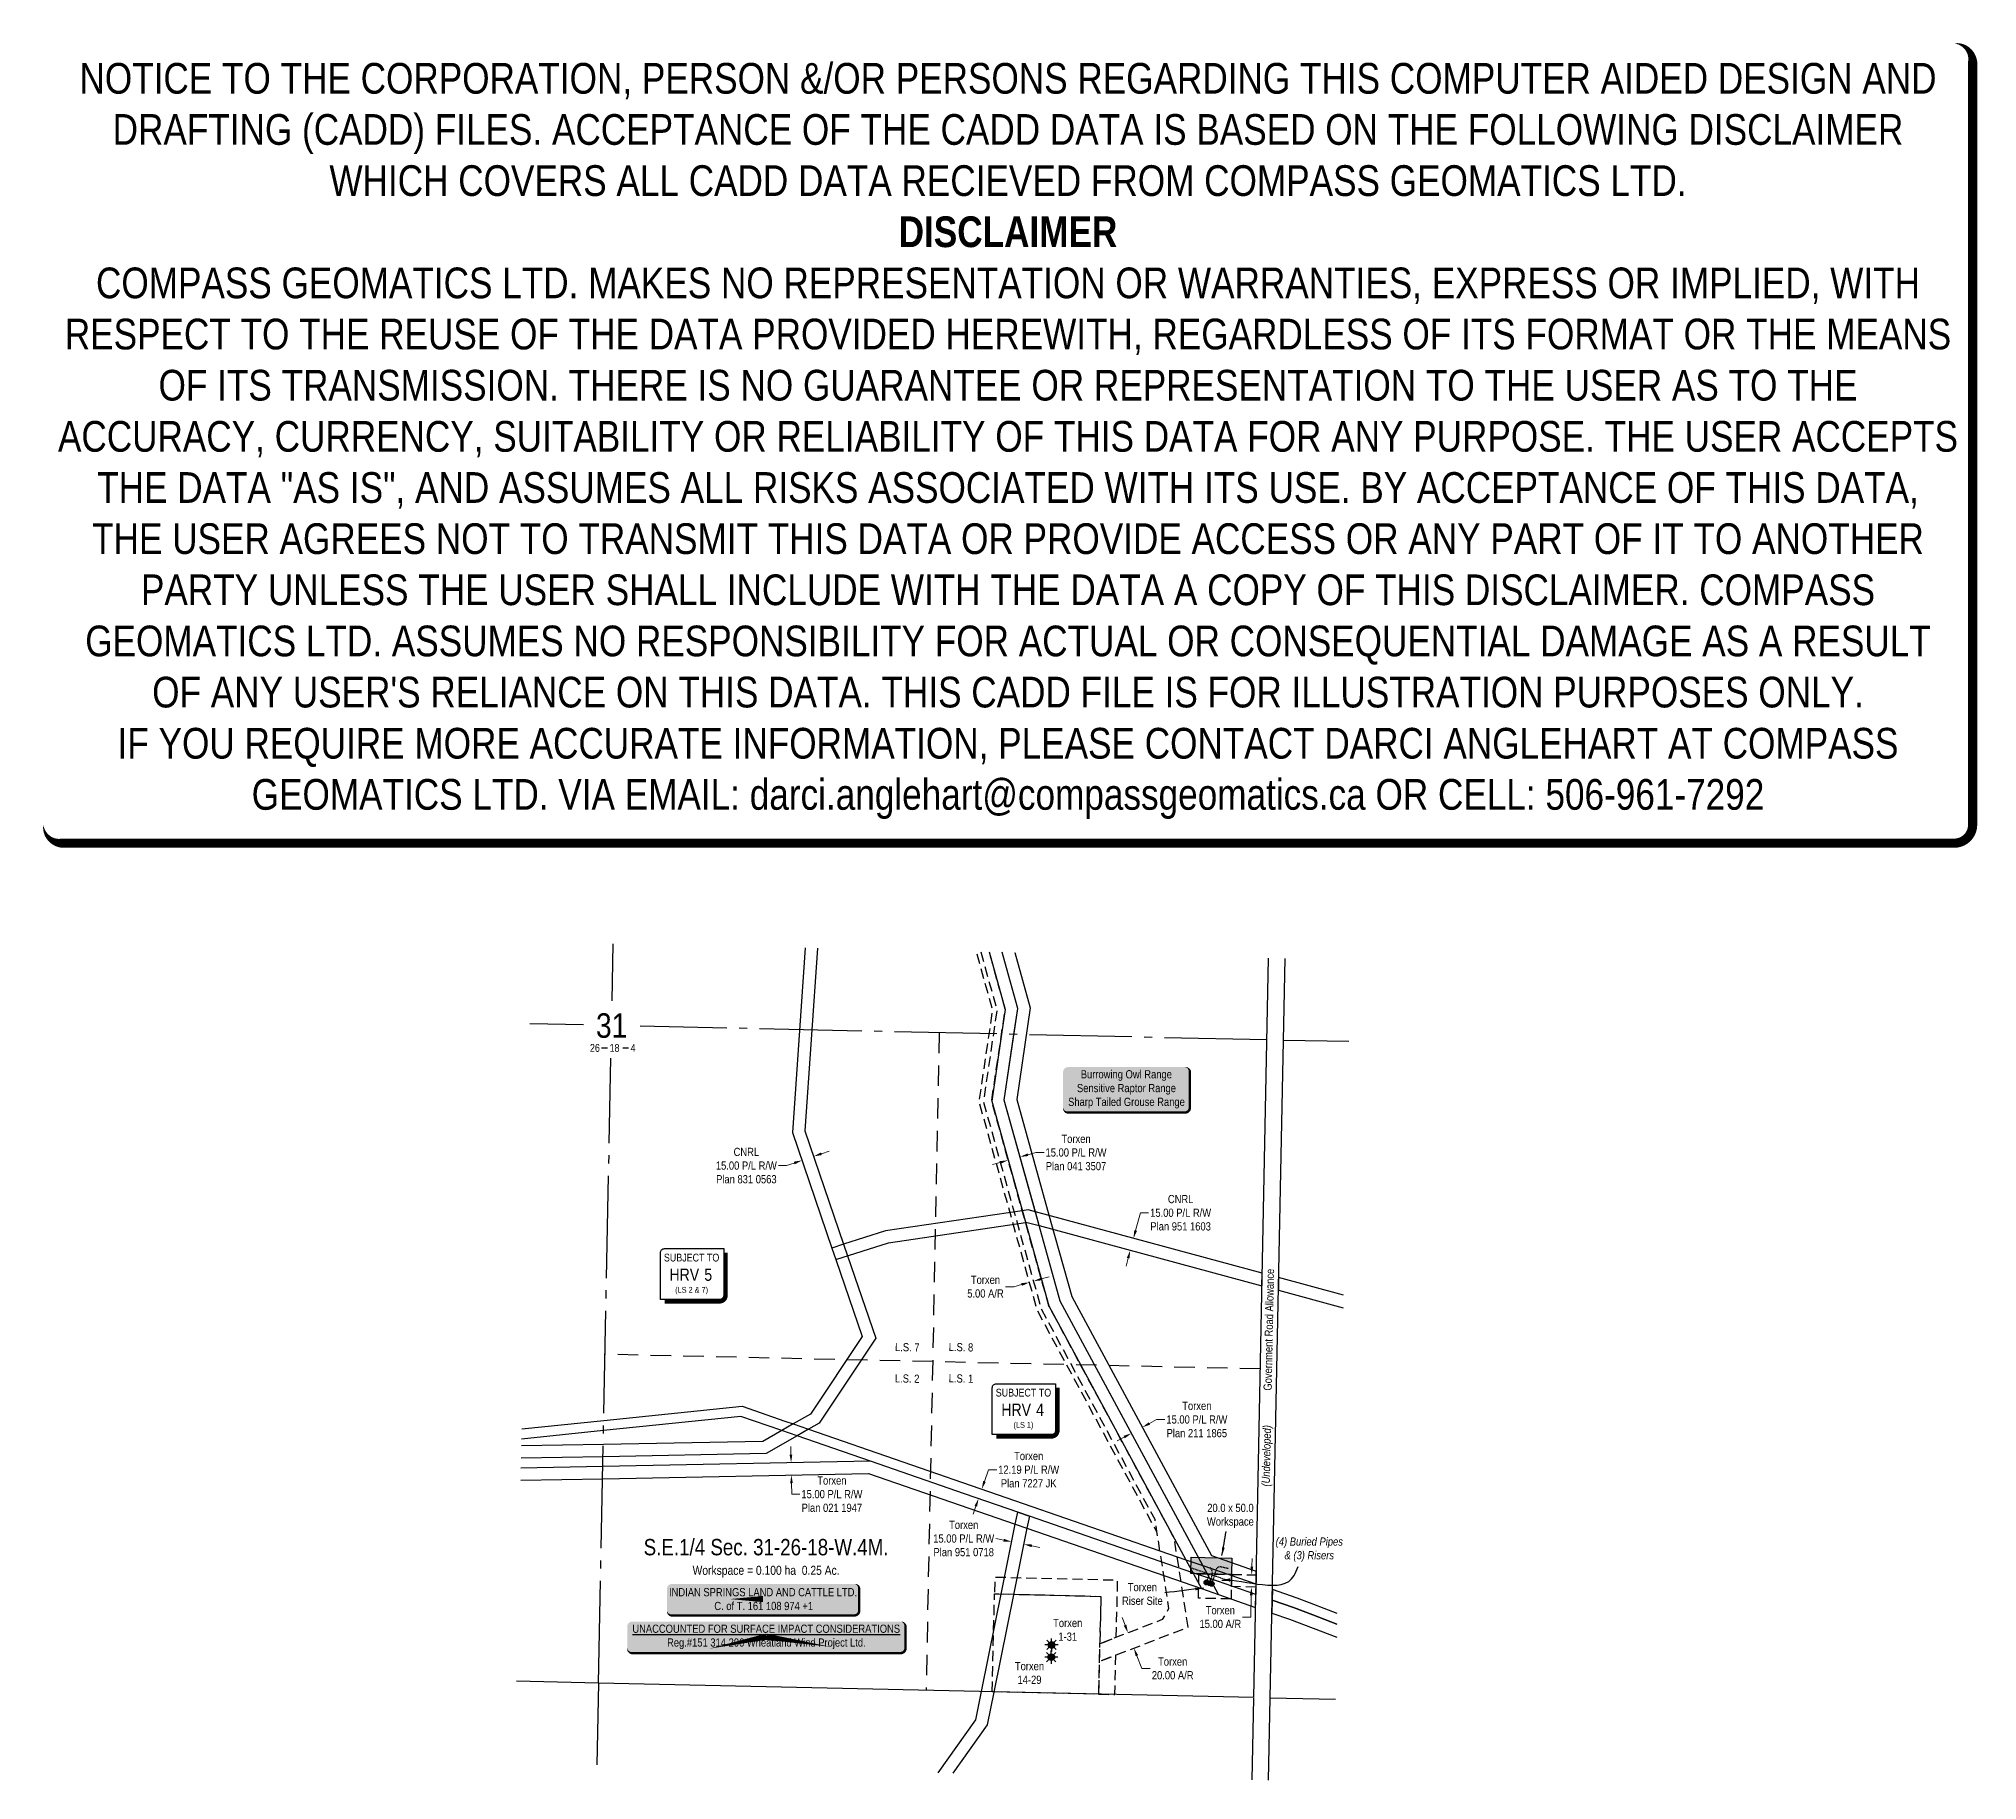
# Model space of a CAD drawing. Extents: x 394293 to 396661, y 5679261 to 5681388.
import ezdxf
from ezdxf.enums import TextEntityAlignment as Align

# ---------------------------------------------------------------- set-up
doc = ezdxf.new("R2010")
doc.units = 0
doc.header["$LTSCALE"] = 5
doc.header["$PDSIZE"] = 0.5
for name, pattern in [('foc-ACCESSROAD', [3.75, 2.5, -1.25]), ('foc-LSD', [8, 5, -3]), ('foc-QUARTERLINE', [33, 25, -3, 2, -3]), ('UG_PIPE', [1.875, 1.25, -0.625])]:
    doc.linetypes.add(name, pattern=pattern)
doc.layers.get('Defpoints').update_dxf_attribs({"color": 9})
for name, color, linetype in [('10', 1, 'Continuous'), ('9', 3, 'Continuous'), ('AS-OWNER', 7, 'Continuous'), ('AS-PIPE-UG', 44, 'UG_PIPE'), ('AS-PIPE-UG-T', 44, 'Continuous'), ('AS-SYMBOL', 7, 'Continuous'), ('AS-WILDLIFE-BLOCK', 131, 'Continuous'), ('C-AR', 13, 'foc-ACCESSROAD'), ('C-RW', 13, 'Continuous'), ('C-SYMBOL', 7, 'Continuous'), ('C-WS', 13, 'foc-ACCESSROAD'), ('C-WS-S', 13, 'Continuous'), ('CG-NOTES', 7, 'Continuous'), ('CTW', 7, 'Continuous'), ('F-RW', 190, 'Continuous'), ('L-AREAWORK', 5, 'Continuous'), ('L-ROAD-T', 7, 'Continuous'), ('L-SEC', 7, 'Continuous'), ('L-SECLBL', 7, 'Continuous'), ('L-SECQ', 8, 'foc-QUARTERLINE'), ('L-SECTION-LSD', 7, 'foc-LSD'), ('P-TEMP-H', 41, 'Continuous'), ('P-TEMP_WORKSPACE', 46, 'Continuous')]:
    doc.layers.add(name, color=color, linetype=linetype)
for name, color, linetype, lineweight in [('C-AR-T', 13, 'Continuous', 9), ('C-RW-T', 13, 'Continuous', 9), ('F-RW-T', 190, 'Continuous', 9), ('P-TEMP-T', 46, 'Continuous', 18), ('T-TEXT', 48, 'Continuous', 18)]:
    doc.layers.add(name, color=color, linetype=linetype, lineweight=lineweight)
doc.layers.add('DISCLAIMER', color=7, linetype='Continuous', plot=False)
doc.styles.add('100L', font='ARIALN.TTF', dxfattribs={"height": 11})
doc.styles.add('175L', font='ARIALN.TTF', dxfattribs={"height": 20})
doc.styles.add('80', font='ARIALN.TTF', dxfattribs={"height": 10})
doc.styles.add('80CG', font='ARIALN.TTF', dxfattribs={"height": 10})
doc.styles.add('80L', font='ARIALN.TTF', dxfattribs={"height": 10})
doc.styles.add('80LS', font='ARIALNI.TTF', dxfattribs={"height": 10})
doc.styles.add('HRV', font='ARIALN.TTF', dxfattribs={"height": 3})
doc.styles.add('SIMPLEX', font='ARIALN.TTF')
doc.dimstyles.new('Compass 5 000', dxfattribs={"dimscale": 5, "dimtxt": 9, "dimasz": 2, "dimexe": 0.2, "dimexo": 0.0625, "dimgap": 0.5, "dimtad": 0, "dimtih": 1, "dimtoh": 1, "dimzin": 0, "dimdsep": 46, "dimtxsty": '80CG', "dimcen": 0.1, "dimse1": 1, "dimse2": 1, "dimclrd": 256, "dimclrt": 256, "dimaunit": 1, "dimadec": 4, "dimazin": 0, "dimtfac": 0.06, "dimtofl": 0, "dimtmove": 0, "dimatfit": 1, "dimfxl": 0.2, "dimtolj": 1, "dimtzin": 0, "dimlwd": -1, "dimarcsym": 0})

# ---------------------------------------------------------------- blocks, each defined once
blk = doc.blocks.new('L-SECLBL')
at = {"layer": '9', "color": 7}
for p, q in [((-5.1, -27.8), (-12.3, -27.8)), ((20.7, -27.8), (13.5, -27.8))]:
    blk.add_line(p, q, dxfattribs=at)
at = {"layer": '10', "color": 2, "style": 'SIMPLEX'}
blk.add_attdef('SEC', text='', height=30, dxfattribs=at).set_placement((0, 0), align=Align.MIDDLE)
at = {"layer": '10', "color": 5, "style": '80L'}
blk.add_attdef('TWP', text='', height=9.5, dxfattribs=at).set_placement((-14.4, -27.4), align=Align.MIDDLE_RIGHT)
blk.add_attdef('RGE', text='', height=9.5, dxfattribs=at).set_placement((3.6, -27.4), align=Align.MIDDLE_CENTER)
blk.add_attdef('MER', text='', height=9.5, dxfattribs=at).set_placement((23.2, -27.4), align=Align.MIDDLE_LEFT)
blk = doc.blocks.new('*D387')
at = {"layer": 'Defpoints', "color": 0, "transparency": 16777216}
for p in [(395224.6, 5680021.9), (395225.8, 5680018.2), (395238.8, 5680026.8)]:
    blk.add_point(p, dxfattribs=at)
at = {"layer": 'F-RW-T', "transparency": 16777216}
for p, q in [((395206.9, 5680011.8), (395196.9, 5680011.8)), ((395216.4, 5680015), (395206.9, 5680011.8)), ((395249.5, 5680026.3), (395259, 5680029.5))]:
    blk.add_line(p, q, dxfattribs=at)
for points in [[(395215.8, 5680016.6), (395216.9, 5680013.4), (395225.8, 5680018.2)], [(395249, 5680027.9), (395250, 5680024.7), (395240, 5680023.1)]]:
    blk.add_solid(points, dxfattribs=at)
at = {"layer": 'F-RW-T', "transparency": 16777216, "insert": (395157.8, 5680011.8), "char_height": 10, "attachment_point": 5, "style": '80CG'}
blk.add_mtext('\\A1;CNRL\\P15.00 P/L R/W\\PPlan 831 0563', dxfattribs=at)
blk = doc.blocks.new('*D388')
at = {"layer": 'C-RW-T', "transparency": 16777216}
for p, q in [((395468, 5680015.7), (395458.4, 5680013)), ((395501.7, 5680025.1), (395511.4, 5680027.8)), ((395511.4, 5680027.8), (395521.4, 5680027.8))]:
    blk.add_line(p, q, dxfattribs=at)
for points in [[(395467.6, 5680017.3), (395468.5, 5680014.1), (395477.6, 5680018.4)], [(395501.3, 5680026.7), (395502.2, 5680023.5), (395492.1, 5680022.4)]]:
    blk.add_solid(points, dxfattribs=at)
at = {"layer": 'Defpoints', "color": 0, "transparency": 16777216}
for p in [(395477.1, 5680020.3), (395491.6, 5680024.4), (395492.1, 5680022.4)]:
    blk.add_point(p, dxfattribs=at)
at = {"layer": 'C-RW-T', "transparency": 16777216, "insert": (395560.5, 5680027.8), "char_height": 10, "attachment_point": 5, "style": '80CG'}
blk.add_mtext('\\A1;Torxen\\P15.00 P/L R/W\\PPlan 041 3507', dxfattribs=at)
blk = doc.blocks.new('*D389')
at = {"layer": 'Defpoints', "color": 0, "transparency": 16777216}
for p in [(395618.2, 5679926.3), (395630.7, 5679922.9), (395614.3, 5679911.8)]:
    blk.add_point(p, dxfattribs=at)
at = {"layer": 'F-RW-T', "transparency": 16777216}
for p, q in [((395633.3, 5679932.5), (395639.2, 5679954.2)), ((395639.2, 5679954.2), (395649.2, 5679954.2)), ((395624.2, 5679898.8), (395621.6, 5679889.1))]:
    blk.add_line(p, q, dxfattribs=at)
for points in [[(395631.7, 5679933), (395635, 5679932.1), (395630.7, 5679922.9)], [(395622.6, 5679899.2), (395625.8, 5679898.4), (395626.8, 5679908.4)]]:
    blk.add_solid(points, dxfattribs=at)
at = {"layer": 'F-RW-T', "transparency": 16777216, "insert": (395688.3, 5679954.2), "char_height": 10, "attachment_point": 5, "style": '80CG'}
blk.add_mtext('\\A1;CNRL\\P15.00 P/L R/W\\PPlan 951 1603', dxfattribs=at)
blk = doc.blocks.new('*D390')
at = {"layer": 'C-RW-T', "transparency": 16777216}
for p, q in [((395448.7, 5679626), (395453.6, 5679640.3)), ((395453.6, 5679640.3), (395463.6, 5679640.3)), ((395438.2, 5679595.6), (395434.9, 5679586.2))]:
    blk.add_line(p, q, dxfattribs=at)
for points in [[(395436.6, 5679596.2), (395439.7, 5679595.1), (395441.4, 5679605.1)], [(395447.1, 5679626.5), (395450.2, 5679625.4), (395445.4, 5679616.5)]]:
    blk.add_solid(points, dxfattribs=at)
at = {"layer": 'Defpoints', "color": 0, "transparency": 16777216}
for p in [(395440, 5679605.6), (395443.9, 5679617), (395445.4, 5679616.5)]:
    blk.add_point(p, dxfattribs=at)
at = {"layer": 'C-RW-T', "transparency": 16777216, "insert": (395502.7, 5679640.3), "char_height": 10, "attachment_point": 5, "style": '80CG'}
blk.add_mtext('\\A1;Torxen\\P12.19 P/L R/W\\PPlan 7227 JK', dxfattribs=at)
blk = doc.blocks.new('*D391')
at = {"layer": 'C-RW-T', "transparency": 16777216}
for p, q in [((395212.3, 5679658.8), (395212.1, 5679668.8)), ((395213, 5679623.8), (395213.2, 5679610.4)), ((395213.2, 5679610.4), (395223.2, 5679610.4))]:
    blk.add_line(p, q, dxfattribs=at)
for points in [[(395213.9, 5679658.8), (395210.6, 5679658.8), (395212.5, 5679648.8)], [(395214.6, 5679623.9), (395211.3, 5679623.8), (395212.8, 5679633.8)]]:
    blk.add_solid(points, dxfattribs=at)
at = {"layer": 'Defpoints', "color": 0, "transparency": 16777216}
for p in [(395212.8, 5679633.8), (395226.7, 5679649.1), (395226.9, 5679634.1)]:
    blk.add_point(p, dxfattribs=at)
at = {"layer": 'C-RW-T', "transparency": 16777216, "insert": (395262.3, 5679610.4), "char_height": 10, "attachment_point": 5, "style": '80CG'}
blk.add_mtext('\\A1;Torxen\\P15.00 P/L R/W\\PPlan 021 1947', dxfattribs=at)
blk = doc.blocks.new('*D392')
at = {"layer": 'C-RW-T', "transparency": 16777216}
for p, q in [((395472.2, 5679554.2), (395462.4, 5679556.2)), ((395506.4, 5679547.3), (395516.2, 5679545.3))]:
    blk.add_line(p, q, dxfattribs=at)
for points in [[(395472.5, 5679555.9), (395471.8, 5679552.6), (395482, 5679552.2)], [(395506.8, 5679548.9), (395506.1, 5679545.7), (395496.6, 5679549.3)]]:
    blk.add_solid(points, dxfattribs=at)
at = {"layer": 'Defpoints', "color": 0, "transparency": 16777216}
for p in [(395496.6, 5679549.3), (395474.7, 5679516.2), (395489.4, 5679513.2)]:
    blk.add_point(p, dxfattribs=at)
at = {"layer": 'C-RW-T', "transparency": 16777216, "insert": (395423.3, 5679556.2), "char_height": 10, "attachment_point": 5, "style": '80CG'}
blk.add_mtext('\\A1;Torxen\\P15.00 P/L R/W\\PPlan 951 0718', dxfattribs=at)
blk = doc.blocks.new('*U393')
h = blk.add_hatch(color=59)
edge = h.paths.add_edge_path()
edge.add_line((-111.5, -20), (111.5, -20))
edge.add_arc((111.5, -14), 6, 270, 360)
edge.add_line((117.5, -14), (117.5, 12.5))
edge.add_arc((111.5, 12.5), 6, 0, 90)
edge.add_line((111.5, 18.5), (-111.5, 18.5))
edge.add_arc((-111.5, 12.5), 6, 90, 180)
edge.add_line((-117.5, 12.5), (-117.5, -14))
edge.add_arc((-111.5, -14), 6, 180, 270)
at = {"color": 1, "flags": 128}
blk.add_lwpolyline([(-111.5, -20, 3, 3, 0), (111.5, -20, 3, 3, 0.414214), (117.5, -14, 3, 3, 0), (117.5, 12.5, 3, 0, 0.414214), (111.5, 18.5, 0, 0, 0), (-111.5, 18.5, 0, 0, 0.414214), (-117.5, 12.5, 0, 0, 0), (-117.5, -14, 0, 3, 0.414214)], format="xyseb", close=True, dxfattribs=at)
blk.add_lwpolyline([(-40.3, 0, 0, 7.5, 0), (0, 0, 0, 0, 0)], format="xyseb", dxfattribs=at)
at = {"color": 1, "style": '80'}
blk.add_attdef('ENTER_TEXT_001', (-36, -5), '', height=10, dxfattribs=at)
blk = doc.blocks.new('*U401')
h = blk.add_hatch(color=255)
edge = h.paths.add_edge_path()
edge.add_line((-71.5, -28.5), (71.5, -28.5))
edge.add_arc((71.5, -22.5), 6, 270, 360)
edge.add_line((77.5, -22.5), (77.5, 21))
edge.add_arc((71.5, 21), 6, 0, 90)
edge.add_line((71.5, 27), (-71.5, 27))
edge.add_arc((-71.5, 21), 6, 90, 180)
edge.add_line((-77.5, 21), (-77.5, -22.5))
edge.add_arc((-71.5, -22.5), 6, 180, 270)
at = {"color": 131, "flags": 128}
blk.add_lwpolyline([(-71.5, -28.5, 3, 3, 0), (71.5, -28.5, 3, 3, 0.414214), (77.5, -22.5, 3, 3, 0), (77.5, 21, 3, 0, 0.414214), (71.5, 27, 0, 0, 0), (-71.5, 27, 0, 0, 0.414214), (-77.5, 21, 0, 0, 0), (-77.5, -22.5, 0, 3, 0.414214)], format="xyseb", close=True, dxfattribs=at)
at = {"color": 131, "style": '80'}
blk.add_attdef('ENTER_TEXT_001', (-36, -5), '', height=10, dxfattribs=at)
blk = doc.blocks.new('HRV')
blk.add_lwpolyline([(-35.1, 31.6), (37.2, 31.6), (37.2, -25.5, -0.414214), (32.2, -30.5), (-40.1, -30.5), (-40.1, 26.6, -0.414214)], format="xyb", close=True)
at = {"const_width": 5, "flags": 128}
blk.add_lwpolyline([(-35.1, -33), (32.2, -33, 0.414214), (39.7, -25.5), (39.7, 26.6)], format="xyb", dxfattribs=at)
at = {"style": '80L'}
blk.add_text('SUBJECT TO', height=9.5, dxfattribs=at).set_placement((-2, 13.1), align=Align.BOTTOM_CENTER)
blk.add_attdef('(N.W.1/4 00)', text='', height=7.12, dxfattribs=at).set_placement((-2, -24.4), align=Align.BOTTOM_CENTER)
at = {"layer": 'CTW', "color": 3, "style": 'HRV'}
blk.add_text('HRV', height=15, dxfattribs=at).set_placement((-10.9, -0.2), align=Align.MIDDLE_CENTER)
blk.add_attdef('0', text='', height=15, dxfattribs=at).set_placement((18.3, -0.2), align=Align.MIDDLE_CENTER)
blk = doc.blocks.new('*D402')
at = {"layer": 'C-RW-T', "transparency": 16777216}
for p, q in [((395650.2, 5679696.8), (395659, 5679701.6)), ((395659, 5679701.6), (395669, 5679701.6)), ((395619.5, 5679680.2), (395610.7, 5679675.4))]:
    blk.add_line(p, q, dxfattribs=at)
for points in [[(395618.7, 5679681.7), (395620.2, 5679678.7), (395628.3, 5679684.9)], [(395649.5, 5679698.3), (395651, 5679695.3), (395641.4, 5679692.1)]]:
    blk.add_solid(points, dxfattribs=at)
at = {"layer": 'Defpoints', "color": 0, "transparency": 16777216}
for p in [(395629.3, 5679683), (395641.4, 5679692.1), (395642.5, 5679690.1)]:
    blk.add_point(p, dxfattribs=at)
at = {"layer": 'C-RW-T', "transparency": 16777216, "insert": (395708.1, 5679701.6), "char_height": 10, "attachment_point": 5, "style": '80CG'}
blk.add_mtext('\\A1;Torxen\\P15.00 P/L R/W\\PPlan 211 1865', dxfattribs=at)
blk = doc.blocks.new('GAS')
h = blk.add_hatch(color=255)
h.dxf.hatch_style = 1
edge = h.paths.add_edge_path()
edge.add_arc((0, 0), 0.9, 0, 360)
for p, q in [((-0.81, 0), (-1.62, 0)), ((-0.57, 0.57), (-1.14, 1.14)), ((0, 0.81), (0, 1.62)), ((0.57, 0.57), (1.14, 1.14)), ((1.62, 0), (0.81, 0)), ((-0.57, -0.57), (-1.14, -1.14)), ((0, -0.81), (0, -1.62)), ((1.14, -1.14), (0.57, -0.57))]:
    blk.add_line(p, q)
blk.add_circle((0, 0), 0.8)
blk = doc.blocks.new('*D403')
at = {"layer": 'C-AR-T', "transparency": 16777216}
for p, q in [((395620.4, 5679450.3), (395616.8, 5679459.7)), ((395634.8, 5679413.1), (395640.9, 5679397.5)), ((395640.9, 5679397.5), (395650.9, 5679397.5))]:
    blk.add_line(p, q, dxfattribs=at)
for points in [[(395622, 5679451), (395618.8, 5679449.7), (395624, 5679441)], [(395636.4, 5679413.7), (395633.3, 5679412.5), (395631.2, 5679422.4)]]:
    blk.add_solid(points, dxfattribs=at)
at = {"layer": 'Defpoints', "color": 0, "transparency": 16777216}
for p in [(395648.2, 5679450.4), (395631.2, 5679422.4), (395655.5, 5679431.8)]:
    blk.add_point(p, dxfattribs=at)
at = {"layer": 'C-AR-T', "transparency": 16777216, "insert": (395678.6, 5679397.5), "char_height": 10, "attachment_point": 5, "style": '80CG'}
blk.add_mtext('\\A1;Torxen\\P20.00 A/R', dxfattribs=at)
blk = doc.blocks.new('*D404')
at = {"layer": 'C-AR-T', "transparency": 16777216}
for p, q in [((395494, 5679866.6), (395484.4, 5679863.9)), ((395518.1, 5679873.3), (395527.7, 5679875.9)), ((395484.4, 5679863.9), (395474.4, 5679863.9))]:
    blk.add_line(p, q, dxfattribs=at)
for points in [[(395493.6, 5679868.2), (395494.5, 5679864.9), (395503.7, 5679869.2)], [(395517.7, 5679874.9), (395518.6, 5679871.7), (395508.5, 5679870.6)]]:
    blk.add_solid(points, dxfattribs=at)
at = {"layer": 'Defpoints', "color": 0, "transparency": 16777216}
for p in [(395503.7, 5679869.2), (395505.7, 5679862), (395510.5, 5679863.3)]:
    blk.add_point(p, dxfattribs=at)
at = {"layer": 'C-AR-T', "transparency": 16777216, "insert": (395449.9, 5679863.9), "char_height": 10, "attachment_point": 5, "style": '80CG'}
blk.add_mtext('\\A1;Torxen\\P5.00 A/R', dxfattribs=at)
blk = doc.blocks.new('RISER')
h = blk.add_hatch(color=255)
h.dxf.hatch_style = 1
edge = h.paths.add_edge_path()
edge.add_arc((0, 0), 0.7, 0, 360)
blk.add_hatch(color=48).paths.add_polyline_path([(0.58, -0.15), (-0.58, -0.15, 0.774597)])
at = {"color": 48}
blk.add_line((-0.58, -0.15), (0.58, -0.15), dxfattribs=at)
blk.add_circle((0, 0), 0.6, dxfattribs=at)
blk = doc.blocks.new('*D422')
at = {"layer": 'C-AR-T', "transparency": 16777216}
for p, q in [((395775.3, 5679521.9), (395775.5, 5679531.9)), ((395774.6, 5679486.9), (395774, 5679460.2)), ((395774, 5679460.2), (395764, 5679460.2))]:
    blk.add_line(p, q, dxfattribs=at)
for points in [[(395773.6, 5679522), (395777, 5679521.9), (395775.1, 5679511.9)], [(395772.9, 5679487), (395776.3, 5679486.9), (395774.8, 5679496.9)]]:
    blk.add_solid(points, dxfattribs=at)
at = {"layer": 'Defpoints', "color": 0, "transparency": 16777216}
for p in [(395765.8, 5679512.1), (395775.1, 5679511.9), (395765.5, 5679497.1)]:
    blk.add_point(p, dxfattribs=at)
at = {"layer": 'C-AR-T', "transparency": 16777216, "insert": (395736.8, 5679460.2), "char_height": 10, "attachment_point": 5, "style": '80CG', "bg_fill": 3, "box_fill_scale": 1.1, "bg_fill_color": 256, "bg_fill_true_color": 13158600, "bg_fill_transparency": 0}
blk.add_mtext('\\A1;Torxen\\P15.00 A/R', dxfattribs=at)
blk = doc.blocks.new('*U436')
h = blk.add_hatch(color=255)
edge = h.paths.add_edge_path()
edge.add_line((-164, -20), (164, -20))
edge.add_arc((164, -14), 6, 270, 360)
edge.add_line((170, -14), (170, 12.5))
edge.add_arc((164, 12.5), 6, 0, 90)
edge.add_line((164, 18.5), (-164, 18.5))
edge.add_arc((-164, 12.5), 6, 90, 180)
edge.add_line((-170, 12.5), (-170, -14))
edge.add_arc((-164, -14), 6, 180, 270)
at = {"color": 1, "flags": 128}
blk.add_lwpolyline([(-164, -20, 3, 3, 0), (164, -20, 3, 3, 0.414214), (170, -14, 3, 3, 0), (170, 12.5, 3, 0, 0.414214), (164, 18.5, 0, 0, 0), (-164, 18.5, 0, 0, 0.414214), (-170, 12.5, 0, 0, 0), (-170, -14, 0, 3, 0.414214)], format="xyseb", close=True, dxfattribs=at)
for points in [[(-70.5, -14.7, 0, 7.5, 0), (0, 0, 0, 0, 0)], [(78.5, -12.3, 0, 7.5, 0), (0, 0, 0, 0, 0)]]:
    blk.add_lwpolyline(points, format="xyseb", dxfattribs=at)
at = {"color": 1, "style": '80'}
blk.add_attdef('ENTER_TEXT_001', (-26.8, -4.9), '', height=10, dxfattribs=at)
blk = doc.blocks.new('Disclaimer_Legal')
at = {"layer": 'DISCLAIMER', "color": 254, "flags": 128}
blk.add_lwpolyline([(-3612.9, -1104.6, 37.5, 37.5, 0), (4096.1, -1104.6, 37.5, 37.5, 0.414214), (4171.1, -1029.6, 37.5, 37.5, 0), (4171.1, 2078.7, 37.5, 0, 0.414214), (4096.1, 2153.7, 0, 0, 0), (-3612.9, 2153.7, 0, 0, 0.414214), (-3687.9, 2078.7, 0, 0, 0), (-3687.9, -1029.6, 0, 37.5, 0.414214)], format="xyseb", close=True, dxfattribs=at)
at = {"layer": 'DISCLAIMER', "color": 254, "insert": (241.6, 533.9), "char_height": 125, "width": 7717.568, "attachment_point": 5, "style": '80'}
blk.add_mtext('NOTICE TO THE CORPORATION, PERSON &/OR PERSONS REGARDING THIS COMPUTER AIDED DESIGN AND DRAFTING (CADD) FILES. ACCEPTANCE OF THE CADD DATA IS BASED ON THE FOLLOWING DISCLAIMER WHICH COVERS ALL CADD DATA RECIEVED FROM COMPASS GEOMATICS LTD.\\P{\\fArial Narrow|b1|i0|c0|p34;DISCLAIMER}\\PCOMPASS GEOMATICS LTD. MAKES NO REPRESENTATION OR WARRANTIES, EXPRESS OR IMPLIED, WITH RESPECT TO THE REUSE OF THE DATA PROVIDED HEREWITH, REGARDLESS OF ITS FORMAT OR THE MEANS OF ITS TRANSMISSION. THERE IS NO GUARANTEE OR REPRESENTATION TO THE USER AS TO THE ACCURACY, CURRENCY, SUITABILITY OR RELIABILITY OF THIS DATA FOR ANY PURPOSE. THE USER ACCEPTS THE DATA "AS IS", AND ASSUMES ALL RISKS ASSOCIATED WITH ITS USE. BY ACCEPTANCE OF THIS DATA, THE USER AGREES NOT TO TRANSMIT THIS DATA OR PROVIDE ACCESS OR ANY PART OF IT TO ANOTHER PARTY UNLESS THE USER SHALL INCLUDE WITH THE DATA A COPY OF THIS DISCLAIMER. COMPASS GEOMATICS LTD. ASSUMES NO RESPONSIBILITY FOR ACTUAL OR CONSEQUENTIAL DAMAGE AS A RESULT OF ANY USER\'S RELIANCE ON THIS DATA. THIS CADD FILE IS FOR ILLUSTRATION PURPOSES ONLY.\\PIF YOU REQUIRE MORE ACCURATE INFORMATION, PLEASE CONTACT DARCI ANGLEHART AT COMPASS GEOMATICS LTD. VIA EMAIL: darci.anglehart@compassgeomatics.ca OR CELL: 506-961-7292', dxfattribs=at)

msp = doc.modelspace()

# ---------------------------------------------------------------- hatches: boundary and pattern name
at = {"layer": 'P-TEMP-H'}
msp.add_hatch(color=256, dxfattribs=at).paths.add_polyline_path([(395701.01, 5679533.418), (395751, 5679532.408), (395750.596, 5679512.42), (395700.606, 5679513.43)])

# ---------------------------------------------------------------- linework, layer by layer
at = {"layer": 'AS-PIPE-UG', "ltscale": 0.2, "flags": 128}
for points in [[(395701.596, 5679520.296), (395725.198, 5679512.237), (395729.772, 5679510.801), (395737.974, 5679507.921), (395748.335, 5679504.361)], [(395720.007, 5679502.556), (395722.041, 5679508.655), (395723.565, 5679512.734)], [(395724.046, 5679501.707), (395726.046, 5679507.934), (395726.79, 5679510.705), (395727.099, 5679513.547), (395726.91, 5679515.975), (395724.712, 5679521.15)], [(395726.252, 5679500.922), (395728.362, 5679507.092), (395729.391, 5679509.902), (395730.672, 5679514.207), (395732.472, 5679519.757), (395733.708, 5679521.578), (395736.9, 5679522.01), (395747.302, 5679519.635)]]:
    msp.add_lwpolyline(points, dxfattribs=at)
at = {"layer": 'C-AR'}
msp.add_lwpolyline([(395750.596, 5679512.42), (395780.578, 5679511.814), (395780.275, 5679496.823), (395750.293, 5679497.429)], close=True, dxfattribs=at)
at = {"layer": 'C-RW', "flags": 128}
for points in [[(395454.514, 5680272.814), (395474.079, 5680202.591), (395469.62, 5680172.52), (395457.488, 5680090.694), (395527.223, 5679840.544), (395694.632, 5679530.356), (395713.71, 5679495.007), (395734.669, 5679487.752), (395715.586, 5679523.111), (395541.225, 5679846.184), (395515.493, 5679938.559), (395510.814, 5679955.297), (395472.813, 5680091.642), (395484.737, 5680172.186), (395489.381, 5680203.55), (395471.418, 5680268.024), (395470.179, 5680272.469)], [(395485.799, 5680272.126), (395485.798, 5680272.064), (395504.627, 5680204.56), (395488.097, 5680092.628), (395529.904, 5679942.622), (395555.202, 5679851.85), (395726.022, 5679535.369), (395780.672, 5679516.46), (395780.095, 5679487.9), (395724.158, 5679507.254), (395541.209, 5679846.207), (395515.46, 5679938.597), (395472.799, 5680091.669), (395489.329, 5680203.6), (395471.351, 5680268.052), (395470.118, 5680272.471)], [(394883.4, 5679690.071), (394983.835, 5679700.461), (395152.49, 5679717.874), (395204.922, 5679699.678), (395215.018, 5679696.189), (395233.86, 5679689.679), (395694.632, 5679530.356), (395715.586, 5679523.111), (395780.354, 5679500.715), (395780.095, 5679487.9), (395724.143, 5679507.259), (395703.178, 5679514.521), (395503.588, 5679583.599), (395424.296, 5679610.976), (395309.383, 5679650.687), (395219.785, 5679681.648), (395200.945, 5679688.158), (395151.082, 5679705.491), (394983.471, 5679688.143), (394883.153, 5679677.814)], [(394882.134, 5679627.369), (394982.352, 5679629.332), (395307.173, 5679635.671), (395486.305, 5679573.743), (395500.596, 5679568.805), (395713.71, 5679495.007), (395734.669, 5679487.752), (395779.777, 5679472.168), (395780.095, 5679487.9), (395724.143, 5679507.259), (395703.178, 5679514.521), (395503.588, 5679583.599), (395489.296, 5679588.533), (395424.296, 5679610.976), (395309.383, 5679650.687), (394982.666, 5679644.337), (394882.438, 5679642.384)], [(395392.151, 5679270.131), (395437.997, 5679334.765), (395445.371, 5679371.588), (395469.836, 5679492.285), (395486.305, 5679573.743), (395489.296, 5679588.533), (395503.588, 5679583.599), (395500.596, 5679568.805), (395484.522, 5679489.317), (395460.051, 5679368.6), (395452.045, 5679328.671), (395410.231, 5679269.72)], [(395879.535, 5679464.546), (395869.048, 5679468.576), (395845.911, 5679477.637), (395830.469, 5679483.412), (395800.338, 5679493.808), (395800.08, 5679481.011), (395826.267, 5679471.948), (395849.654, 5679463.109), (395879.277, 5679451.704)], [(395879.277, 5679451.704), (395849.654, 5679463.109), (395826.267, 5679471.948), (395800.08, 5679481.011), (395799.761, 5679465.245), (395821.123, 5679457.867), (395878.953, 5679435.636)]]:
    msp.add_lwpolyline(points, dxfattribs=at)
at = {"layer": 'C-WS'}
msp.add_lwpolyline([(395710.621, 5679513.228), (395750.596, 5679512.42), (395749.99, 5679482.438), (395710.015, 5679483.246)], close=True, dxfattribs=at)
at = {"layer": 'C-WS', "flags": 128}
for points in [[(395458.017, 5679368.932), (395460.981, 5679488.801), (395590.889, 5679485.589), (395587.934, 5679366.063), (395458.017, 5679368.932)], [(395609.648, 5679435.46), (395611.369, 5679505.08), (395461.475, 5679508.787), (395460.981, 5679488.801), (395590.889, 5679485.589), (395589.456, 5679427.639), (395609.648, 5679435.46)], [(395587.934, 5679366.063), (395607.921, 5679365.622), (395609.112, 5679413.813), (395588.921, 5679405.992), (395587.934, 5679366.063)]]:
    msp.add_lwpolyline(points, close=True, dxfattribs=at)
at = {"layer": 'F-RW', "flags": 128}
for points in [[(395244.539, 5680277.436), (395229.427, 5680054.115), (395276.609, 5679915.712), (395281.465, 5679901.521), (395315.944, 5679800.89), (395246.66, 5679696.982), (395233.86, 5679689.679), (395219.785, 5679681.648), (395181.931, 5679660.027), (394982.916, 5679656.231), (394882.679, 5679654.339)], [(395229.537, 5680277.766), (395214.266, 5680052.12), (395262.354, 5679911.114), (395267.209, 5679896.922), (395299.381, 5679803.061), (395236.169, 5679708.258), (395215.018, 5679696.189), (395200.945, 5679688.158), (395177.857, 5679674.972), (394983.18, 5679671.237), (394882.982, 5679669.34)], [(395887.363, 5679853.411), (395808.04, 5679874.944), (395807.728, 5679859.484), (395887.051, 5679837.951)]]:
    msp.add_lwpolyline(points, dxfattribs=at)
msp.add_lwpolyline([(395787.955, 5679880.393), (395510.814, 5679955.297), (395501.876, 5679957.713), (395494.846, 5679956.685), (395327.935, 5679932.271), (395276.609, 5679915.712), (395262.354, 5679911.114), (395267.209, 5679896.922), (395331.361, 5679917.619), (395498.892, 5679942.173), (395501.025, 5679942.485), (395515.493, 5679938.559), (395787.65, 5679864.945)], close=True, dxfattribs=at)
at = {"layer": 'L-SEC'}
for p, q in [((394977.113, 5679379.554), (394877.178, 5679381.799)), ((395777.548, 5679361.875), (394977.113, 5679379.554))]:
    msp.add_line(p, q, dxfattribs=at)
at = {"layer": 'L-SEC', "flags": 128}
for points in [[(395777.548, 5679361.875), (395795.805, 5680265.302)], [(395795.633, 5679260.956), (395815.92, 5680264.859)], [(395777.478, 5679361.353), (395775.44, 5679261.415)], [(395797.664, 5679361.468), (395877.433, 5679360.106)]]:
    msp.add_lwpolyline(points, dxfattribs=at)
at = {"layer": 'L-SECQ'}
for p, q in [((394993.838, 5680212.941), (394995.242, 5680282.924)), ((394958.727, 5680183.717), (394893.392, 5680185.153)), ((395793.663, 5680165.365), (395027.964, 5680182.195)), ((394977.113, 5679379.554), (394992.434, 5680142.983))]:
    msp.add_line(p, q, dxfattribs=at)
at = {"layer": 'L-SECQ', "flags": 128}
for points in [[(395813.901, 5680164.958), (395893.609, 5680163.721)], [(394977.113, 5679379.554), (394975.012, 5679279.617)]]:
    msp.add_lwpolyline(points, dxfattribs=at)
at = {"layer": 'L-SECTION-LSD'}
for p, q in [((395393.449, 5680174.161), (395377.296, 5679370.454)), ((395785.57, 5679763.359), (394985.175, 5679781.256))]:
    msp.add_line(p, q, dxfattribs=at)
at = {"layer": 'P-TEMP_WORKSPACE'}
msp.add_lwpolyline([(395701.01, 5679533.418), (395751, 5679532.408), (395750.596, 5679512.42), (395700.606, 5679513.43)], close=True, dxfattribs=at)

# ---------------------------------------------------------------- block references
at = {"color": 4, "xscale": 0.299878866, "yscale": 0.299878866, "zscale": 0.299878866}
msp.add_blockref('Disclaimer_Legal', (395404.964, 5680736.961), dxfattribs=at)
at = {"layer": 'AS-OWNER'}
ref = msp.add_blockref('*U393', (395178.229, 5679482.266, 0.289), dxfattribs=dict(at, xscale=0.9999463110474885, yscale=0.9999463110474885, zscale=0.9999463110474885))
ref.add_attrib('ENTER_TEXT_001', 'INDIAN SPRINGS LAND AND CATTLE LTD.', (395063.303, 5679485.684, 0.289), dxfattribs={"layer": '0', "color": 1, "height": 9.99946, "style": '80'})
ref.add_attrib('ENTER_TEXT_002', 'C. of T. 161 108 974 +1', (395118.665, 5679468.841, 0.289), dxfattribs={"layer": '0', "color": 1, "height": 9.99946, "style": '80'})
at = {"layer": 'AS-WILDLIFE-BLOCK'}
ref = msp.add_blockref('*U401', (395622.166, 5680105.164), dxfattribs=dict(at, xscale=0.99959622, yscale=0.99959622, zscale=0.99959622))
ref.add_attrib('ENTER_TEXT_001', 'Burrowing Owl Range', (395566.308, 5680118.384), dxfattribs={"layer": '0', "color": 131, "height": 9.99596, "style": '80'})
ref.add_attrib('ENTER_TEXT_002', 'Sensitive Raptor Range', (395561.685, 5680101.547), dxfattribs={"layer": '0', "color": 131, "height": 9.99596, "style": '80'})
ref.add_attrib('ENTER_TEXT_003', 'Sharp Tailed Grouse Range', (395550.861, 5680084.71), dxfattribs={"layer": '0', "color": 131, "height": 9.99596, "style": '80'})
at = {"layer": 'C-WS-S', "color": 5, "xscale": 4.997981099999977, "yscale": 4.997981099999977, "zscale": 4.997981099999977}
for p in [(395530.34, 5679411.279), (395530.714, 5679426.178)]:
    msp.add_blockref('GAS', p, dxfattribs=at)
at = {"layer": 'CG-NOTES', "xscale": 0.99959622, "yscale": 0.99959622, "zscale": 0.99959622}
for p, values in [((395092.931, 5679878.767), {'(N.W.1/4 00)': '(LS 2 & 7)', '0': '5'}), ((395498.316, 5679713.767), {'(N.W.1/4 00)': '(LS 1)', '0': '4'})]:
    msp.add_blockref('HRV', p, dxfattribs=at).add_auto_attribs(values)
at = {"layer": 'CG-NOTES'}
ref = msp.add_blockref('*U436', (395182.22, 5679436.263), dxfattribs=at)
ref.add_attrib('ENTER_TEXT_001', '%%UUNACCOUNTED FOR SURFACE IMPACT CONSIDERATIONS', (395018.536, 5679441.063), dxfattribs={"layer": '0', "color": 1, "height": 10, "style": '80'})
ref.add_attrib('ENTER_TEXT_002', 'Reg.#151 314 206 Wheatland Wind Project Ltd.', (395060.944, 5679424.226), dxfattribs={"layer": '0', "color": 1, "height": 10, "style": '80'})
at = {"layer": 'L-SECLBL', "color": 2, "xscale": 0.99959622, "yscale": 0.99959622, "zscale": 0.99959622}
msp.add_blockref('L-SECLBL', (394993.236, 5680182.958), dxfattribs=at).add_auto_attribs({'SEC': '31', 'TWP': '26', 'RGE': '18', 'MER': '4'})

# ---------------------------------------------------------------- texts
at = {"layer": 'AS-PIPE-UG-T', "insert": (395802.248, 5679557.518), "char_height": 9.99596, "attachment_point": 1, "style": '80L'}
msp.add_mtext_dynamic_manual_height_columns('\\pi2.2131;{\\fArial Narrow|b0|i1|c0|p34;(4) Buried Pipes\\P\\pi13.01;& (3) Risers}', width=85.53264, gutter_width=50, heights=[0], dxfattribs=at)
at = {"layer": 'C-RW-T', "char_height": 9.996, "attachment_point": 5, "style": '80CG'}
for s, insert, width in [('\\A1;Torxen\\PRiser Site', (395641.555, 5679488.478), 49.23427), ('\\A1;Torxen\\P1-31', (395550.392, 5679444.622), 34.93582), ('\\A1;Torxen\\P14-29', (395503.671, 5679391.94), 34.93582)]:
    msp.add_mtext(s, dxfattribs=dict(at, insert=insert, width=width))
at = {"layer": 'C-SYMBOL', "color": 3, "style": '175L'}
msp.add_text('S.E.1/4 Sec. 31-26-18-W.4M.', height=19.99192, dxfattribs=at).set_placement((395181.92, 5679529.729), align=Align.BOTTOM_CENTER)
at = {"layer": 'L-AREAWORK', "color": 5, "style": '100L'}
msp.add_text('Workspace = 0.100 ha  0.25 Ac.', height=10.99556, dxfattribs=at).set_placement((395181.92, 5679508.616), align=Align.BOTTOM_CENTER)
at = {"layer": 'L-ROAD-T', "style": '80L'}
msp.add_text('Government Road Allowance', height=9.99596, rotation=88.842298, dxfattribs=at).set_placement((395796.016, 5679811.383), align=Align.MIDDLE_CENTER)
at = {"layer": 'P-TEMP-T', "insert": (395720.302, 5679598.655), "char_height": 9.99596, "attachment_point": 1, "style": '80L'}
msp.add_mtext_dynamic_manual_height_columns('\\pi0.55581;20.0 x 50.0\\P\\pi0.13988;Workspace', width=56.90082, gutter_width=50, heights=[0], dxfattribs=at)
at = {"layer": 'T-TEXT', "style": '80LS'}
msp.add_text('(Undeveloped)', height=9.99596, rotation=88.842298, dxfattribs=at).set_placement((395792.902, 5679657.29), align=Align.MIDDLE_CENTER)

# ---------------------------------------------------------------- dimensions: what is measured, and where the dimension line sits
at = {"layer": 'C-AR-T', "color": 5}
for base, p1, p2, angle, text, picture, middle in [((395503.665, 5679869.234), (395510.493, 5679863.346), (395505.679, 5679862.005), 195.568313, 'Torxen\\P5.00 A/R', '*D404', (395449.917, 5679863.866)), ((395631.232, 5679422.381), (395648.249, 5679450.412), (395655.47, 5679431.77), 291.173813, 'Torxen\\P20.00 A/R', '*D403', (395678.606, 5679397.496))]:
    dim = msp.add_linear_dim(base=base, p1=p1, p2=p2, angle=angle, text=text, dimstyle='Compass 5 000', dxfattribs=at)
    dim.commit()
    dim.dimension.update_dxf_attribs({"geometry": picture, "text_midpoint": middle, "dimtype": 161})
at = {"layer": 'C-RW-T'}
for p1, p2, distance, text, picture, middle in [((395477.104, 5680020.33), (395491.565, 5680024.361), -2.002, 'Torxen\\P15.00 P/L R/W\\PPlan 041 3507', '*D388', (395560.454, 5680027.802)), ((395629.307, 5679682.987), (395642.501, 5679690.108), 2.214, 'Torxen\\P15.00 P/L R/W\\PPlan 211 1865', '*D402', (395708.136, 5679701.556))]:
    dim = msp.add_aligned_dim(p1=p1, p2=p2, distance=distance, text=text, dimstyle='Compass 5 000', dxfattribs=at)
    dim.commit()
    dim.dimension.update_dxf_attribs({"geometry": picture, "text_midpoint": middle})
for base, p1, p2, angle, text, picture, middle in [((395445.387, 5679616.538), (395439.964, 5679605.567), (395443.931, 5679617.042), 70.925943, 'Torxen\\P12.19 P/L R/W\\PPlan 7227 JK', '*D390', (395502.687, 5679640.291)), ((395212.76, 5679633.828), (395226.657, 5679649.079), (395226.949, 5679634.105), 271.118006, 'Torxen\\P15.00 P/L R/W\\PPlan 021 1947', '*D391', (395262.303, 5679610.399)), ((395496.645, 5679549.268), (395474.673, 5679516.209), (395489.36, 5679513.24), 348.567859, 'Torxen\\P15.00 P/L R/W\\PPlan 951 0718', '*D392', (395423.269, 5679556.202))]:
    dim = msp.add_linear_dim(base=base, p1=p1, p2=p2, angle=angle, text=text, dimstyle='Compass 5 000', dxfattribs=at)
    dim.commit()
    dim.dimension.update_dxf_attribs({"geometry": picture, "text_midpoint": middle, "dimtype": 161})
at = {"layer": 'F-RW-T'}
dim = msp.add_aligned_dim(p1=(395238.771, 5680026.767), p2=(395224.565, 5680021.922), distance=3.884, text='CNRL\\P15.00 P/L R/W\\PPlan 831 0563', dimstyle='Compass 5 000', dxfattribs=at)
dim.commit()
dim.dimension.update_dxf_attribs({"geometry": '*D387', "text_midpoint": (395157.803, 5680011.791)})
dim = msp.add_linear_dim(base=(395630.74, 5679922.884), p1=(395614.276, 5679911.84), p2=(395618.178, 5679926.279), angle=74.875795, text='CNRL\\P15.00 P/L R/W\\PPlan 951 1603', dimstyle='Compass 5 000', dxfattribs=at)
dim.commit()
dim.dimension.update_dxf_attribs({"geometry": '*D389', "text_midpoint": (395688.289, 5679954.197), "dimtype": 161})

# ---------------------------------------------------------------- next in the draw order: texts
at = {"layer": 'L-SECTION-LSD', "attachment_point": 1, "rotation": 358.719043, "style": '100L', "bg_fill": 3, "box_fill_scale": 1.5, "bg_fill_color": 256, "bg_fill_transparency": 0}
for s, width, insert, char_height in [('\\pi2.3177;L.S. 7', 30.88047, (395337.228, 5679795.335), 9.99596), ('L.S. 8', 30.40114, (395405.16, 5679795.335), 9.996), ('\\pi2.152;L.S. 2', 30.65342, (395337.228, 5679757.066), 9.99596), ('L.S. 1', 29.99119, (395405.16, 5679757.066), 9.996)]:
    msp.add_mtext_dynamic_manual_height_columns(s, width=width, gutter_width=55, heights=[0], dxfattribs=dict(at, insert=insert, char_height=char_height))

# ---------------------------------------------------------------- next in the draw order: dimensions: what is measured, and where the dimension line sits
at = {"layer": 'C-AR-T', "color": 5}
dim = msp.add_linear_dim(base=(395775.09, 5679511.925), p1=(395765.46, 5679497.122), p2=(395765.763, 5679512.113), angle=88.842298, text='Torxen\\P15.00 A/R', dimstyle='Compass 5 000', override={"dimtfill": 1}, dxfattribs=at)
dim.commit()
dim.dimension.update_dxf_attribs({"geometry": '*D422', "text_midpoint": (395736.763, 5679460.231), "dimtype": 161})

# ---------------------------------------------------------------- next in the draw order: linework, layer by layer
at = {"layer": 'C-AR', "flags": 128}
for points in [[(395444.073, 5680273.044), (395463.879, 5680201.955), (395447.303, 5680090.154), (395517.894, 5679836.782), (395656.589, 5679579.798), (395658.91, 5679564.975), (395513.23, 5679834.901), (395442.203, 5680089.836), (395458.78, 5680201.637), (395438.853, 5680273.159)], [(395444.073, 5680273.044), (395463.879, 5680201.955), (395447.303, 5680090.154), (395517.894, 5679836.782), (395656.589, 5679579.798), (395658.924, 5679564.886), (395673.666, 5679470.732), (395665.891, 5679457.246), (395589.456, 5679427.639), (395588.921, 5679405.992), (395697.456, 5679448.033), (395680.452, 5679556.629), (395527.223, 5679840.544), (395457.502, 5680090.79), (395474.079, 5680202.591), (395454.514, 5680272.814)]]:
    msp.add_lwpolyline(points, dxfattribs=at)

# ---------------------------------------------------------------- next in the draw order: block references
at = {"layer": 'AS-SYMBOL', "xscale": 4.999999999999976, "yscale": 4.999999999999976, "zscale": 4.999999999999976}
for p in [(395720.007, 5679502.556), (395724.046, 5679501.707), (395726.252, 5679500.922)]:
    msp.add_blockref('RISER', p, dxfattribs=at)

# ---------------------------------------------------------------- next in the draw order: leaders
at = {"layer": 'AS-PIPE-UG-T', "path_type": 1}
msp.add_leader([(395738.59, 5679505.379), (395826.936, 5679510.906), (395831.987, 5679522.264)], dimstyle='Compass 5 000', override={"dimgap": 0.5, "dimtad": 0}, dxfattribs=at)
at = {"layer": 'C-AR-T', "color": 4, "path_type": 1}
msp.add_leader([(395716.054, 5679495.647), (395668.851, 5679489.861)], dimstyle='Compass 5 000', override={"dimgap": 0.5, "dimtad": 0}, dxfattribs=at)
at = {"layer": 'P-TEMP-T', "path_type": 1}
msp.add_leader([(395738.819, 5679535.357), (395743.92, 5679564.991)], dimstyle='Compass 5 000', dxfattribs=at)

doc.saveas('drawing.dxf')
